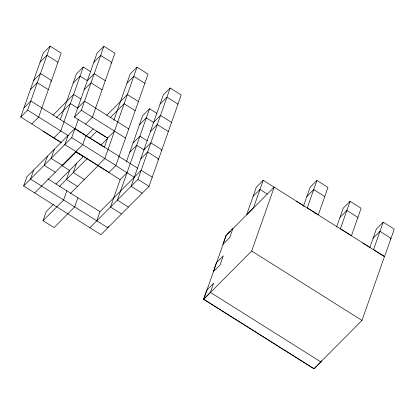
<?xml version="1.0" encoding="UTF-8"?>
<svg xmlns="http://www.w3.org/2000/svg" width="415" height="415" viewBox="0 0 415 415"><rect width="100%" height="100%" fill="white"/><g stroke="black" fill="none" stroke-linecap="round" stroke-linejoin="round"><path stroke-width="0.62" d="M61.249 142.511L20.75 117.009L43.274 53.047L50.142 46.143L61.187 53.099L38.662 117.056L31.794 123.961M20.75 117.009L27.618 110.105L50.142 46.143M142.158 193.255L131.109 186.299L163.287 94.931L170.155 88.027L181.199 94.983L149.026 186.351L100.949 234.683L23.629 185.998L26.845 176.863L74.923 128.531L119.105 156.346M33.714 169.958L30.497 179.093L107.817 227.778L108.242 226.559M47.45 156.149L44.234 165.284L55.278 172.241M60.32 119.598L76.412 73.917L83.28 67.012L90.641 71.645M54.318 149.244L51.102 158.38L62.146 165.336M83.28 67.012L60.756 130.969L53.888 137.873M68.055 135.435L64.839 144.57L109.021 172.391L115.889 165.486L148.062 74.119L137.017 67.163L130.149 74.067L113.86 120.329M104.409 147.159L107.625 138.024L74.493 117.16L97.017 53.203L103.885 46.298L114.929 53.25L92.405 117.212L85.537 124.116M23.629 185.998L71.707 137.666L74.923 128.531M74.493 117.16L81.361 110.255L103.885 46.298M78.44 119.069L75.016 128.785L30.835 100.964L23.966 107.869M77.895 197.773L74.679 206.914L54.075 227.628L43.03 220.671L46.247 211.536L53.338 204.408M69.699 170.487L62.333 165.85L62.764 164.631M69.637 170.316L66.416 179.451L77.465 186.408M85.967 135.482L82.751 144.622L34.673 192.954M66.851 190.822L63.635 199.957L43.03 220.671M76.505 163.411L73.284 172.547L84.333 179.503M137.017 67.163L104.845 158.53L97.976 165.435M96.768 220.822L99.989 211.686L141.199 170.259L152.243 177.215M127.026 172.697L120.158 179.602L110.504 207.012L121.554 213.969M126.378 161.938L142.682 115.645L149.55 108.74L156.912 113.378M149.55 108.74L117.372 200.108L128.422 207.064M89.899 227.726L137.977 179.394L170.155 88.027M203.542 299.282L206.758 290.147L213.626 283.243L210.41 292.378L203.542 299.282L314.031 368.857L320.899 361.953L321.324 360.734M231.684 229.9L274.185 187.175L384.451 256.61L361.973 320.437L313.989 368.676L203.724 299.241L226.201 235.409M263.193 180.297L253.539 207.708L246.671 214.612L256.325 187.201L263.193 180.297L274.237 187.253M203.724 299.241L251.703 251.008L274.185 187.175M303.417 206.234L310.062 187.352L316.93 180.447L327.98 187.404L318.326 214.814L307.282 207.858L316.93 180.447M314.461 213.191L314.886 211.972M336.549 227.104L343.2 208.216L350.068 201.317L361.112 208.268L351.464 235.679L340.414 228.722L350.068 201.317M369.9 247.356L376.338 229.085L383.206 222.181L394.25 229.132L384.596 256.543L373.552 249.591L383.206 222.181M40.058 62.188L46.926 55.283L57.97 62.24M33.62 80.458L40.488 73.554L51.533 80.51L50.677 81.376M30.404 89.599L37.272 82.694L48.316 89.645M73.19 83.052L80.059 76.147L87.425 80.785M93.795 62.338L100.663 55.434L111.713 62.39L110.852 63.251M53.021 115.137L73.626 94.423L80.987 99.055M87.363 80.614L94.231 73.709L105.275 80.66M56.45 117.59L70.405 103.558L77.771 108.196M84.141 89.749L91.01 82.844L102.059 89.801M77.709 108.025L84.577 101.12L128.759 128.941M126.933 83.202L133.801 76.298L144.845 83.254M93.245 128.873L86.154 136.001L85.08 135.321M106.759 115.287L127.364 94.573L138.413 101.53M62.333 165.85L76.07 152.04L83.436 156.678M90.029 138.008L96.674 131.327L107.718 138.283L101.073 144.965M110.188 117.741L124.147 103.709L135.191 110.665M55.901 184.125L83.591 156.284M59.329 186.579L87.02 158.738M107.625 138.024L114.493 131.119M70.374 193.535L98.07 165.694M139.466 124.78L146.334 117.876L153.695 122.513M160.071 104.066L166.939 97.162L177.983 104.118M133.028 143.056L139.897 136.151L147.263 140.789M153.633 122.342L160.501 115.437L171.545 122.394M129.812 152.191L136.68 145.286L144.041 149.924M150.417 131.477L157.285 124.573L168.329 131.529M143.979 149.753L150.847 142.848L161.897 149.805L161.036 150.666M140.763 158.888L147.631 151.983L158.675 158.94L157.819 159.801M253.103 196.337L259.972 189.432L267.338 194.07M227.114 234.491L230.315 231.274M306.846 196.492L313.714 189.588L324.758 196.539M339.984 217.356L346.852 210.452L357.896 217.408M373.121 238.22L379.99 231.316L391.034 238.272L390.173 239.133M296.326 201.161L304.216 206.131M362.601 242.894L369.962 247.527M81.361 110.255L125.543 138.076M75.556 129.127L103.947 147.003M118.929 156.439L137.609 168.2M79.151 131.591L80.23 132.266M82.383 133.625L84.001 134.642M71.707 137.666L115.889 165.486M137.977 179.394L149.026 186.351M251.703 251.008L361.973 320.437M27.618 110.105L68.117 135.606M115.712 165.575L134.393 177.335M75.167 151.273L120.158 179.602M42.932 131.176L60.984 142.542M47.995 178.948L99.989 211.686M210.41 292.378L320.899 361.953M216.412 262.737L213.196 271.872L220.064 264.967L223.28 255.832L216.412 262.737M226.066 235.326L222.85 244.461L229.718 237.556L232.934 228.421L226.066 235.326"/></g></svg>
